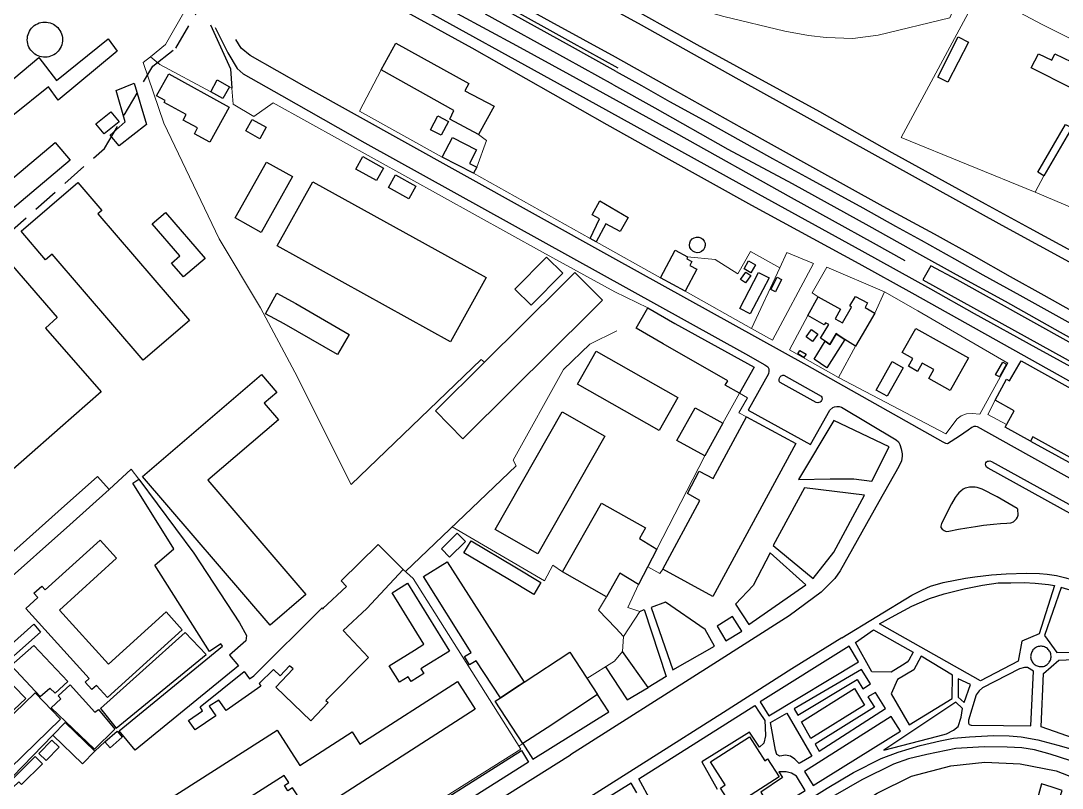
# Model space of a CAD drawing. Header units: metres. Extents: x -1319 to 2200, y -1209 to 1268.
# Drawn here: x -360.1 to 44.5, y -431.6 to -133.4 of the extents above; entities that cross this region are included whole.
import ezdxf

# ---------------------------------------------------------------- set-up
doc = ezdxf.new("R2010")
doc.units = ezdxf.units.M
doc.linetypes.add('DASHED', pattern=[15, 10, -5])
for name, color, linetype, lineweight, true_color in [('CALE_FERATA', 7, 'Continuous', 25, 0xa7b2b0), ('CLADIRI_CONTUR', 7, 'Continuous', 25, 0x4b5962), ('LIMITA_INTERVENTIE', 7, 'DASHED', 25, 0xb65143), ('PARCELE_CONTUR', 7, 'Continuous', 13, 0xb58c63), ('PAVAJ', 7, 'Continuous', 25, 0xd1d6d2), ('STRAZI', 7, 'Continuous', 25, 0xc4cccb)]:
    doc.layers.add(name, color=color, linetype=linetype, lineweight=lineweight, true_color=true_color)

msp = doc.modelspace()

# ---------------------------------------------------------------- linework, layer by layer
at = {"layer": 'CALE_FERATA'}
for points in [[(-634.89, 104.24), (-617.71, 93.17), (-597.64, 79.84), (-573.21, 68.67), (-554.71, 58.71), (-519.59, 39.44), (-482.85, 19.73), (-450.76, 1.71), (-391.86, -30.41), (-335.97, -60.48), (-286.45, -87.59), (-240.52, -113.23), (-184.91, -143.92), (-132.42, -173.74)], [(-531.05, 68.52), (-519.92, 64.73), (-507.46, 59.82), (-488.56, 51.18), (-459.33, 35.14), (-440.58, 24.81), (-418.64, 12.65), (-398.13, 1.36), (-380.73, -8.31), (-362.01, -18.6), (-340.44, -30.43), (-319.52, -42), (-301.32, -51.97), (-276.56, -65.67), (-262.57, -73.47), (-249.34, -80.61), (-236.49, -87.9), (-185.87, -116.18), (-154.33, -133.65), (-129.2, -147.38)], [(-512.77, 42.96), (-488.97, 28.85), (-472.41, 19.4), (-449.77, 6.91), (-425.6, -6.42), (-404.35, -18.18), (-372.71, -35.61), (-344.76, -51), (-330.8, -58.72), (-307.65, -71.47), (-286.96, -82.9), (-255.5, -100.33), (-244.98, -105.9), (-210.04, -125.31), (-147.92, -159.64), (-131.73, -168.46)], [(-182.12, -100.54), (-120.22, -134.38), (-81.1, -156.22), (21.09, -212.84), (63.14, -235.77)], [(-129.42, -124.66), (-97.4, -142.63), (-49.86, -168.71), (-21.72, -184.6), (14.54, -204.53), (31.68, -213.83), (49.48, -223.5)], [(-128.76, -153.15), (-146.97, -143.04), (-172.97, -128.61)], [(-128.03, -151.84), (-146.24, -141.73), (-172.24, -127.3)], [(-190.59, -130.52), (-167.55, -143.04), (-146.97, -154.32), (-131.33, -162.79)], [(-129.86, -158.24), (-148.1, -148.17), (-179.57, -130.81)], [(-129.2, -147.38), (-105.82, -160.54), (-80.04, -174.97), (-52.49, -190.28), (-25.24, -205.37), (-5.24, -216.21), (10.14, -224.78), (24.21, -232.7), (37.36, -239.95), (58.64, -251.93)], [(-128.76, -153.15), (-118.97, -158.56), (-108.02, -164.75), (-93.63, -172.66), (-80.37, -179.99), (-68.06, -186.87), (-53.81, -194.71), (-33.01, -206.07), (-20.22, -213.25), (-10.3, -218.7), (2.6, -225.92), (13.7, -232.15), (28.09, -240.06), (40.87, -247.09), (53.44, -254.09)], [(-129.86, -158.24), (-113.77, -167.24), (-85.42, -183.28), (-60.48, -196.65), (-30.7, -213.06), (-10.96, -224.05), (3.33, -232.04), (22.38, -242.4), (43.73, -254.34), (61.39, -264.16)], [(-131.33, -162.79), (-105.75, -176.95), (-60.77, -202), (-28.9, -219.73), (-16.71, -226.51)], [(-131.73, -168.46), (-98.46, -186.87), (-73.63, -200.57), (-33.41, -222.77), (-6.74, -237.49), (10.33, -247.09), (34.21, -260.28), (58.6, -273.68)], [(-132.42, -173.74), (-109.52, -186.47), (-76.26, -205), (-34.51, -227.64), (-13.92, -239.14), (53.4, -276.8)]]:
    msp.add_lwpolyline(points, dxfattribs=at)
at = {"layer": 'CLADIRI_CONTUR'}
for points in [[(-356.72, -137.41), (-356.34, -136.8), (-355.9, -136.24), (-355.4, -135.72), (-354.85, -135.27), (-354.26, -134.87), (-353.63, -134.53), (-352.96, -134.26), (-352.28, -134.07), (-351.57, -133.94), (-350.86, -133.89), (-350.14, -133.92), (-349.44, -134.02), (-348.74, -134.19), (-348.07, -134.44), (-347.43, -134.75), (-346.82, -135.13), (-346.26, -135.57), (-345.74, -136.07), (-345.28, -136.62), (-344.88, -137.21), (-344.55, -137.84), (-344.28, -138.51), (-344.08, -139.19), (-343.96, -139.9), (-343.91, -140.61), (-343.94, -141.33), (-344.04, -142.03), (-344.21, -142.73), (-344.45, -143.4), (-344.77, -144.04), (-345.15, -144.65), (-345.59, -145.21), (-346.09, -145.73), (-346.63, -146.19), (-347.23, -146.59), (-347.86, -146.92), (-348.52, -147.19), (-349.21, -147.39), (-349.92, -147.51), (-350.63, -147.56), (-351.34, -147.53), (-352.05, -147.43), (-352.75, -147.26), (-353.42, -147.02), (-354.06, -146.7), (-354.67, -146.32), (-355.23, -145.88), (-355.75, -145.38), (-356.2, -144.84), (-356.6, -144.24), (-356.94, -143.61), (-357.21, -142.95), (-357.4, -142.26), (-357.53, -141.55), (-357.58, -140.84), (-357.55, -140.13), (-357.45, -139.42), (-357.28, -138.72), (-357.03, -138.05), (-356.72, -137.41)], [(-346.28, -156.62), (-326.2, -140.43), (-322.69, -145.19), (-345.62, -164.24), (-349.39, -159.11), (-363.22, -170.16), (-374.13, -179.3), (-377.24, -174.42), (-365.74, -166.57), (-369.44, -161.2), (-353.16, -147.69), (-346.28, -156.62)], [(0.09, -157.3), (-3.84, -155.3), (4.12, -139.66), (8.05, -141.66), (0.09, -157.3)], [(-187.55, -160.58), (-176.15, -166.59), (-182.33, -177.58), (-193.48, -171.58), (-191.81, -168.25), (-220.15, -152.52), (-214.35, -142.07), (-186.01, -157.8), (-187.55, -160.58)], [(51.93, -158.71), (48.38, -159.75), (32.41, -151.74), (35.23, -146.19), (40.44, -148.7), (41.6, -146.25), (54.63, -152.5), (51.93, -158.71)], [(-321.92, -182.04), (-325.43, -177.79), (-319.5, -172.63), (-323.02, -160.54), (-316.02, -157.65), (-311.29, -173.73), (-321.92, -182.04)], [(-304.45, -165.16), (-304.02, -164.37), (-307.34, -162.56), (-302.65, -154.02), (-279.17, -166.92), (-286.68, -180.58), (-292.67, -177.29), (-291.43, -175.03), (-297.04, -171.95), (-295.9, -169.86), (-304.45, -165.16)], [(-281.59, -163.58), (-286.31, -160.98), (-283.79, -156.4), (-279.07, -159), (-281.59, -163.58)], [(-325.12, -168.77), (-321.95, -172.68), (-327.74, -177.37), (-330.91, -173.46), (-325.12, -168.77)], [(-264.74, -174.77), (-267.23, -179.26), (-272.73, -176.2), (-270.23, -171.71), (-264.74, -174.77)], [(-193.97, -172.48), (-196.81, -177.87), (-200.92, -175.71), (-198.08, -170.31), (-193.97, -172.48)], [(34.98, -192.21), (45.78, -173.64), (48.19, -175.03), (37.38, -193.61), (34.98, -192.21)], [(-340.9, -187.53), (-364.09, -207.05), (-369.88, -200.17), (-346.7, -180.65), (-340.9, -187.53)], [(-182.98, -190.28), (-184.17, -192.59), (-196.34, -186.34), (-192.42, -178.71), (-183, -183.54), (-185.74, -188.86), (-182.98, -190.28)], [(-254.55, -193.93), (-266.72, -215.61), (-276.81, -209.95), (-264.65, -188.27), (-254.55, -193.93)], [(-221.85, -195.46), (-229.93, -191.03), (-227.27, -186.18), (-219.19, -190.61), (-221.85, -195.46)], [(-206.58, -197.65), (-209.32, -202.57), (-217.25, -198.16), (-214.51, -193.24), (-206.58, -197.65)], [(-328.65, -207.14), (-330.11, -208.39), (-294.56, -249.87), (-312.58, -265.31), (-347.93, -224.07), (-350.5, -226.27), (-359.99, -215.19), (-337.94, -196.29), (-328.65, -207.14)], [(-193.11, -258.12), (-260.44, -220.87), (-246.63, -195.92), (-179.31, -233.17), (-193.11, -258.12)], [(-127.22, -215.22), (-132.86, -212.34), (-136.55, -219.33), (-138.92, -217.93), (-135.23, -210.41), (-138.07, -208.85), (-135.11, -203.33), (-124.09, -209.78), (-127.22, -215.22)], [(-288.52, -225.78), (-296.83, -232.93), (-301.5, -227.51), (-298.27, -224.73), (-309.01, -212.26), (-303.92, -207.88), (-288.52, -225.78)], [(-97.32, -223.52), (-98.22, -223.36), (-99.03, -222.95), (-99.69, -222.32), (-100.13, -221.52), (-100.31, -220.63), (-100.22, -219.72), (-99.87, -218.88), (-99.29, -218.18), (-98.53, -217.68), (-97.65, -217.43), (-96.74, -217.45), (-95.87, -217.74), (-95.13, -218.27), (-94.58, -218.99), (-94.27, -219.85), (-94.22, -220.76), (-94.44, -221.64), (-94.91, -222.42), (-95.59, -223.02), (-96.42, -223.4), (-97.32, -223.52)], [(-389.35, -240.57), (-372.45, -225.76), (-365.82, -225.72), (-345.93, -248.71), (-350.57, -252.77), (-328.85, -277.62), (-344.81, -291.56), (-358.97, -303.92), (-379.7, -322.03), (-424.24, -271.05), (-403.51, -252.94), (-389.35, -240.57)], [(-155.85, -225.22), (-149.53, -231.49), (-161.87, -243.94), (-168.2, -237.67), (-155.85, -225.22)], [(-99.42, -226.94), (-100.23, -228.44), (-97.42, -229.95), (-101.97, -238.4), (-111.62, -233.21), (-105.88, -222.55), (-101.02, -225.16), (-101.4, -225.88), (-99.42, -226.94)], [(-79.11, -229.77), (-77.4, -226.72), (-74.71, -228.22), (-76.42, -231.28), (-79.11, -229.77)], [(-188.31, -295.78), (-199.03, -284.97), (-179.95, -266.04), (-149.78, -236.09), (-144.81, -231.17), (-134.08, -241.98), (-139.05, -246.9), (-169.22, -276.85), (-188.31, -295.78)], [(-76.68, -247.27), (-80.75, -245.15), (-73.45, -231.17), (-69.39, -233.29), (-76.68, -247.27)], [(-78.54, -235.27), (-80.44, -233.97), (-78.41, -231.01), (-76.51, -232.31), (-78.54, -235.27)], [(-66.91, -238.72), (-68.66, -237.85), (-66.29, -233.07), (-64.54, -233.94), (-66.91, -238.72)], [(-265.05, -247.24), (-260.62, -239.27), (-253.31, -243.25), (-232.55, -255.23), (-237.07, -263.06), (-257.84, -251.09), (-257.84, -251.09), (-265.05, -247.24)], [(-40.89, -250.78), (-37.31, -244.61), (-38.08, -244.11), (-35.88, -240.58), (-31.2, -243.03), (-32.12, -244.74), (-28.31, -246.95), (-33.27, -255.46), (-35.85, -259.76), (-39.9, -257.22), (-43.36, -255.09), (-43.17, -254.78), (-43.36, -255.09), (-45.73, -259.13), (-47.55, -257.94), (-49.38, -256.76), (-46.2, -251.43), (-47.5, -250.7), (-47.95, -251.52), (-54.35, -247.97), (-50.28, -240.63), (-41.59, -245.45), (-43.68, -249.23), (-40.89, -250.78)], [(-85.43, -273.25), (-110.55, -258.91), (-121.06, -252.86), (-116.53, -244.98), (-106.02, -251.02), (-75.17, -268.01), (-80.91, -278.05), (-86.39, -274.92), (-85.43, -273.25)], [(-52.47, -257.95), (-54.96, -256.15), (-52.93, -253.35), (-50.44, -255.15), (-52.47, -257.95)], [(-9.86, -266.4), (-11.67, -269.62), (-15.25, -267.61), (-13.56, -264.58), (-17.66, -262.28), (-12.41, -252.9), (8.11, -264.4), (1, -277.08), (-7.32, -272.41), (-5.36, -268.92), (-9.86, -266.4)], [(-43.36, -255.09), (-39.9, -257.22), (-46.94, -268.22), (-51.86, -264.87), (-47.55, -257.94), (-45.73, -259.13), (-43.36, -255.09)], [(-55.84, -264.27), (-58.24, -262.75), (-57.41, -261.46), (-55.02, -262.97), (-55.84, -264.27)], [(-23.46, -279.28), (-27.78, -276.87), (-21.62, -265.83), (-17.3, -268.24), (-23.46, -279.28)], [(23.97, -273.25), (28.61, -265.53), (107.81, -309.62), (103.71, -317.39), (104.73, -317.96), (97.04, -331.84), (79.73, -322.72), (80.4, -321.24), (33.09, -295.02), (32.17, -296.7), (22.33, -291.25), (25.85, -284.9), (18.4, -280.78), (22.9, -272.66), (23.97, -273.25)], [(20.08, -271.73), (18.63, -270.93), (21.36, -266.05), (22.8, -266.85), (20.08, -271.73)], [(-260.6, -277.79), (-265.5, -281.99), (-259.99, -288.41), (-287.4, -311.94), (-249.37, -356.25), (-263.26, -368.17), (-312.81, -310.44), (-266.61, -270.78), (-260.6, -277.79)], [(-110.73, -346.43), (-96.32, -319.83), (-101.09, -317.08), (-96.51, -308.36), (-91.17, -311.25), (-78.18, -287.27), (-59.02, -297.65), (-91.18, -357.02), (-110.73, -346.43)], [(-325.72, -315.56), (-341.02, -329.18), (-368.23, -353.39), (-372.78, -348.28), (-345.56, -324.07), (-330.26, -310.46), (-325.72, -315.56)], [(-314.21, -311.47), (-292.93, -340.22), (-275.2, -367.36), (-272.45, -372.24), (-272.67, -374.32), (-279.04, -379.82), (-275.54, -384.01), (-315.66, -416.85), (-321.9, -409.22), (-281.79, -376.38), (-282.45, -375.46), (-286.77, -378.43), (-308.02, -344.95), (-300.71, -338.61), (-316.62, -313.01), (-314.21, -311.47)], [(-117.43, -330.46), (-119.79, -334.6), (-112.94, -338.71), (-120.08, -352.37), (-127.33, -348.05), (-132.58, -357.15), (-149.63, -347.46), (-134.48, -320.78), (-117.43, -330.46)], [(-335.13, -390.37), (-333.55, -388.94), (-358.17, -361.75), (-353.48, -357.5), (-355.03, -355.79), (-351.96, -353.01), (-350.6, -354.51), (-329.25, -335.18), (-322.88, -342.22), (-345.09, -362.33), (-326.08, -383.33), (-303.69, -363.06), (-297.4, -370.02), (-326.44, -396.31), (-330.69, -391.63), (-332.5, -393.27), (-335.13, -390.37)], [(-187.37, -335.73), (-193.54, -341.79), (-196.71, -338.56), (-190.54, -332.51), (-187.37, -335.73)], [(-160.78, -356.28), (-170.91, -350.27), (-187.92, -340.17), (-185.16, -335.51), (-168.14, -345.61), (-158.01, -351.62), (-160.78, -356.28)], [(-241.54, -397.51), (-240.72, -398.33), (-247.47, -405.34), (-261.04, -392.25), (-254.29, -385.25), (-255.69, -384.02), (-259.39, -387.92), (-261.97, -385.47), (-267.54, -390.93), (-266.83, -391.93), (-280.37, -401.35), (-283.17, -397.33), (-286.94, -399.68), (-284.36, -403.42), (-292.36, -408.95), (-294.94, -405.22), (-289.49, -401.44), (-290.36, -400), (-273.28, -386.28), (-271.24, -389.03), (-269.63, -387.91), (-243.05, -361.45), (-242.57, -361.97), (-242.81, -361.71), (-233.61, -353.19), (-235.65, -350.94), (-221.2, -336.91), (-211.55, -346.56), (-225.66, -361.77), (-234.85, -370.29), (-234.75, -370.4), (-225.03, -380.82), (-241.54, -397.51)], [(-166.46, -391.63), (-173.71, -396.41), (-183.19, -382.05), (-185.75, -383.69), (-187.77, -380.44), (-185.1, -378.87), (-203.59, -349.28), (-194.46, -343.58), (-164.52, -390.39), (-166.46, -391.63)], [(-203.23, -384.25), (-204.72, -385.17), (-203.54, -387.06), (-208.43, -390.09), (-209.57, -388.26), (-213.01, -390.39), (-216.99, -383.96), (-207.17, -377.87), (-203.51, -375.6), (-215.86, -355.66), (-209.9, -351.96), (-193.6, -378.28), (-203.23, -384.25)], [(-175.84, -397.79), (-173.71, -396.41), (-166.46, -391.63), (-164.52, -390.39), (-146.83, -378.73), (-136.03, -395.19), (-155.66, -408.08), (-165.04, -414.24), (-175.84, -397.79)], [(-249.65, -439.32), (-251.31, -440.38), (-252.88, -437.94), (-251.06, -436.77), (-254.51, -431.41), (-256.3, -432.56), (-257.64, -430.47), (-255.95, -429.39), (-257.72, -426.62), (-301.88, -454.77), (-310.63, -441.06), (-260.45, -409.05), (-251.71, -422.76), (-244.82, -418.35), (-231.34, -409.7), (-228.33, -414.4), (-190.43, -390.09), (-183.52, -400.86), (-234.9, -433.82), (-247.85, -442.13), (-249.65, -439.32)], [(-344.69, -404.79), (-369.18, -428.45), (-379.07, -418.22), (-354.58, -394.56), (-344.69, -404.79)], [(-331.39, -417.23), (-336.19, -422.14), (-347.68, -410.92), (-342.88, -406.01), (-331.39, -417.23)], [(-320.66, -411.7), (-325.44, -415.84), (-327.43, -413.54), (-322.65, -409.4), (-320.66, -411.7)], [(-71.04, -420.9), (-69.95, -420.2), (-65.52, -427.13), (-83.66, -438.75), (-88.3, -431.5), (-86.43, -430.3), (-92.18, -421.32), (-76.99, -411.6), (-71.04, -420.9)], [(-348.06, -412.86), (-345.19, -415.64), (-350.2, -420.8), (-353.07, -418.02), (-348.06, -412.86)], [(-351.73, -422.04), (-359.8, -430.13), (-360.9, -429.04), (-363.16, -431.3), (-364.88, -429.58), (-354.56, -419.22), (-351.73, -422.04)], [(36.49, -429.83), (34.53, -437.04), (38.58, -438.19), (38.58, -438.19), (42.12, -439.22), (44.54, -432.41), (40.6, -431.11), (36.49, -429.83)]]:
    msp.add_lwpolyline(points, close=True, dxfattribs=at)
msp.add_lwpolyline([(46.51, -446.37), (37.03, -442.7), (25.54, -440.34), (14.74, -440.17), (2.66, -441.68), (-7.17, -444.79), (-7.17, -444.79), (-18.76, -449.84), (-32.85, -459.46), (-35.74, -454.9), (-33.84, -453.48), (-37.77, -447.19), (-39.67, -448.56), (-42.61, -443.04), (-27.38, -433.47), (-14.04, -426.87), (1.26, -422.81), (14.4, -421.43), (28.15, -422.06), (42.15, -424.84), (55.14, -429.93)], dxfattribs=at)
at = {"layer": 'LIMITA_INTERVENTIE'}
msp.add_lwpolyline([(-777.95, -92.81), (-708.79, -205.91), (-637.4, -319.06), (-621.32, -348.3), (-602.52, -376.86), (-577.73, -400.07), (-531.44, -357), (-471.65, -306.41), (-388.05, -236.36), (-327.6, -183.05), (-308.76, -150.97), (-299.9, -144.02), (-291.98, -130.58), (-507.35, -13.82), (-531.17, -0.14), (-554.31, 15.8), (-573.48, 33), (-777.95, -92.81)], close=True, dxfattribs=at)
at = {"layer": 'PARCELE_CONTUR'}
for points in [[(-543.74, -4.54), (-541.49, -2.74), (-537.38, -0.91), (-528.67, -0.76), (-474.64, -30.54), (-413.54, -64.24), (-337.58, -105.85), (-296.19, -129.22), (-303.88, -142.62), (-309.66, -147.38), (-306.15, -150.39), (-286.31, -160.98)], [(-125.84, -115.81), (-111.19, -123.62), (-99.25, -128.23), (-86.94, -131.75), (-63.28, -137.39), (-54.05, -139.07), (-47.16, -139.95), (-36.91, -140.25), (-27.02, -139), (0.82, -132.19), (4.19, -124.28)], [(34.03, -200.02), (-18.11, -178.74), (12.47, -121.91), (36.73, -134.81), (63.39, -148.16)], [(-309.66, -147.38), (-312.56, -149.56), (-304.58, -173.15), (-283.04, -218.13), (-267, -244.94), (-253.59, -269.92), (-231.69, -313.58), (-181.21, -264.94), (-179.95, -266.04)], [(-220.15, -152.52), (-228.57, -168.46), (-196.34, -186.34)], [(-279.07, -159), (-278.13, -159.62), (-277.65, -165.84), (-269.56, -170.61), (-262.05, -165.22), (-157.36, -223.31), (-129.31, -238.7)], [(-182.98, -190.28), (-179.11, -179.85), (-182.33, -177.58)], [(-184.17, -192.59), (-138.92, -217.93)], [(37.38, -193.61), (34.03, -200.02), (80.73, -219.82)], [(-136.55, -219.33), (-111.62, -233.21)], [(-101.02, -225.16), (-90.28, -226.15), (-81.57, -231.72), (-76.58, -223.07), (-65.27, -229.37), (-76.18, -252.96), (-101.97, -238.4)], [(-76.18, -252.96), (-68.01, -257.43), (-52.19, -227.76), (-62.52, -223.44), (-65.27, -229.37)], [(-50.28, -240.63), (-52.63, -239.04), (-46.95, -229.08)], [(-28.31, -246.95), (-24.61, -238.71), (-46.95, -229.08)], [(-129.31, -238.7), (-116.53, -244.98)], [(-42.45, -272.01), (-0.76, -293.91), (3.67, -288.05), (5.21, -286.95), (7.26, -286.07), (9.46, -286.04), (12.53, -286.26), (23.37, -266.48), (-11.61, -246.07), (-24.61, -238.71)], [(-54.35, -247.97), (-61.46, -261.27), (-42.45, -272.01), (-35.85, -259.76)], [(-210.67, -347.36), (-167.64, -306.35), (-168.87, -304.13), (-149.29, -268.86), (-139.04, -259.08), (-128.56, -253.84)], [(-80.91, -278.05), (-87.33, -289.71)], [(-80.91, -278.05), (-77.72, -279.85), (-81.13, -285.78), (-78.18, -287.27)], [(18.4, -280.78), (15.61, -286.33), (22.86, -290.3)], [(-94.39, -302.49), (-112.94, -338.71)], [(-314.21, -311.47), (-317.22, -307.57), (-325.72, -315.56)], [(-192.49, -330.03), (-156.58, -350.94), (-153.43, -344.86), (-149.63, -347.46)], [(-345.77, -479.47), (-325.04, -460.2), (-317.75, -474.67), (-303.17, -465.81), (-299.43, -466.21), (-254.67, -438.23), (-239.14, -461.67), (-220.31, -450.68), (-165.88, -416.4), (-207.71, -350.03), (-211.55, -346.56)], [(-110.73, -346.43), (-111.78, -348.16), (-116.51, -345.54)], [(-120.08, -352.37), (-124.33, -361.42), (-119.57, -362.96), (-125.98, -372.63)], [(-132.58, -357.15), (-135.7, -362.44), (-128.89, -369.33), (-125.98, -372.63), (-126.34, -378.49), (-129.42, -382.15), (-140.13, -388.93)], [(-367.13, -431.03), (-347.68, -410.92)], [(-331.39, -417.23), (-327.43, -413.54)], [(-165.04, -414.24), (-166.64, -415.2)]]:
    msp.add_lwpolyline(points, dxfattribs=at)
at = {"layer": 'PAVAJ'}
for points in [[(-286.4, -134.95), (-278.66, -152.01), (-278.13, -159.62)], [(-9.64, -234.01), (91.05, -289.73), (191.53, -345.22), (194.31, -340.02), (153.98, -317.12), (112.7, -294.38), (77.03, -274.82), (3.7, -234.01), (-6.49, -228.56), (-9.64, -234.01)], [(-136.6, -261.82), (-104.81, -279.81), (-112.06, -292.62), (-143.85, -274.64), (-136.6, -261.82)], [(-159.17, -340.47), (-175.76, -331.06), (-149.82, -285.34), (-133.24, -294.75), (-159.17, -340.47)], [(-87.33, -289.71), (-94.39, -302.49), (-105.22, -296.5), (-98.17, -283.72), (-87.33, -289.71)], [(-57.98, -311.6), (-45.67, -311.35), (-36.51, -311.35), (-29.52, -312.22), (-22.78, -298.93), (-44.21, -288.67), (-57.98, -311.6)], [(32.17, -296.7), (79.73, -322.72)], [(-67.79, -337.32), (-52.26, -350.14), (-44.21, -339.88), (-32.34, -317.76), (-55.63, -314.9), (-67.79, -337.32)], [(-77.32, -367.9), (-55.12, -352.59), (-68.93, -340.14), (-75.56, -352.81), (-82.48, -360.02), (-77.32, -367.9)], [(41.47, -352.77), (35.57, -371.6), (28.83, -374.42), (27.4, -382.15), (12.75, -389.84), (-26.44, -367.72), (-21.83, -365.08), (-13.91, -360.83), (-7.03, -357.9), (-1.39, -356), (6.38, -354.09), (13.48, -352.63), (19.56, -351.82), (24.47, -351.75), (29.75, -351.67), (34, -351.89), (39.12, -352.41), (41.47, -352.77)], [(44.03, -353.58), (37.66, -372.26), (42.44, -378.89), (58.52, -378.45), (65.37, -378.82), (71.63, -379.8), (77.93, -381.2), (82.57, -382.88), (84.76, -384.13), (90.55, -373.36), (58.83, -358.71), (48.87, -354.97), (44.03, -353.58)], [(-106.8, -385.52), (-90.61, -376.43), (-94.28, -369.84), (-109.66, -359.22), (-115.15, -361.34), (-106.8, -385.52)], [(-119.57, -362.96), (-117.94, -362.08), (-109.37, -388.16), (-116.33, -392.4)], [(-89.59, -368.56), (-86.18, -374.27), (-80.03, -370.61), (-83.58, -364.86), (-89.59, -368.56)], [(-329.16, -400.55), (-323.05, -408.25), (-288.14, -379.6), (-296.2, -371.03), (-329.16, -400.55)], [(-35.84, -374.9), (-28.88, -370.02), (-13.4, -378.71), (-15.05, -381.82), (-15.78, -382.66), (-17.5, -383.76), (-21.97, -386.47), (-29.44, -386.36), (-35.84, -374.9)], [(-363.85, -383.94), (-352.57, -395.96), (-348.87, -392.66), (-346.75, -394.68), (-341.84, -390.17), (-355.02, -376.1), (-363.85, -383.94)], [(-132.9, -384.35), (-124.53, -397.24), (-116.33, -392.4), (-126.34, -378.49)], [(-69.52, -403.39), (-34.68, -382.48), (-38.22, -376.42), (-72.87, -398.03), (-69.52, -403.39)], [(-14.92, -406.98), (1.73, -396.76), (1.84, -387.61), (-10.34, -380.28), (-13.2, -385.52), (-19.5, -389.33), (-21.95, -394.9), (-14.92, -406.98)], [(39.49, -382.58), (39.7, -382.22), (39.88, -381.84), (40.01, -381.45), (40.1, -381.05), (40.15, -380.63), (40.15, -380.22), (40.11, -379.81), (40.03, -379.4), (39.91, -379), (39.75, -378.62), (39.54, -378.26), (39.3, -377.92), (39.03, -377.61), (38.72, -377.33), (38.39, -377.08), (38.03, -376.87), (37.66, -376.7), (37.27, -376.56), (36.86, -376.47), (36.45, -376.43), (36.03, -376.42), (35.62, -376.46), (35.21, -376.54), (34.82, -376.66), (34.44, -376.83), (34.08, -377.03), (33.74, -377.27), (33.43, -377.54), (33.14, -377.85), (32.9, -378.18), (32.69, -378.54), (32.51, -378.91), (32.38, -379.31), (32.29, -379.71), (32.24, -380.12), (32.23, -380.54), (32.27, -380.95), (32.35, -381.36), (32.48, -381.75), (32.64, -382.14), (32.85, -382.5), (33.08, -382.84), (33.36, -383.15), (33.66, -383.43), (34, -383.68), (34.35, -383.89), (34.73, -384.06), (35.12, -384.19), (35.53, -384.28), (35.94, -384.33), (36.35, -384.34), (36.77, -384.3), (37.17, -384.22), (37.57, -384.09), (37.95, -383.93), (38.31, -383.73), (38.65, -383.49), (38.96, -383.21), (39.24, -382.91), (39.49, -382.58)], [(83.74, -385.88), (66.65, -418.34), (36.36, -407.72), (37.16, -387.02), (43.14, -381.78), (60.39, -380.98), (66.28, -381.38), (72.97, -382.44), (78.1, -383.47), (83.74, -385.88)], [(-389.44, -406.91), (-367.62, -387.06), (-358.21, -396.73), (-379.49, -416.76), (-389.44, -406.91)], [(-58.16, -403.21), (-35.16, -389.36), (-33.03, -392.92), (-29.99, -391.05), (-33.51, -385.41), (-59.7, -400.79), (-58.16, -403.21)], [(9.13, -407.06), (21.63, -407.17), (32.29, -407.31), (33.37, -386.03), (30.96, -384.64), (29.78, -384.64), (27.95, -385.15), (13.52, -392.55), (12.28, -393.72), (11.03, -395.26), (8.1, -405.15), (8.06, -406.36), (8.39, -406.84), (9.13, -407.06)], [(-348.34, -400.32), (-344.51, -396.87), (-345.54, -395.74), (-340.89, -391.42), (-331.36, -402), (-329.97, -400.94), (-323.6, -408.63), (-331.47, -416.43), (-348.34, -400.32)], [(4.09, -389.07), (4.05, -396.21), (6.36, -398.23), (8.8, -391.27), (4.09, -389.07)], [(-165.04, -414.24), (-161.12, -420.32), (-131.6, -401.89), (-136.03, -395.19)], [(-56.84, -405.77), (-36.22, -392.81), (-32.37, -399.25), (-53.18, -412.26), (-56.84, -405.77)], [(-49.96, -417.13), (-24.21, -400.65), (-28.09, -394.35), (-30.98, -396.07), (-28.49, -400.02), (-51.49, -414.49), (-49.96, -417.13)], [(-115.26, -436.72), (-120.03, -427.86), (-74.9, -399.47), (-73.21, -402), (-71.09, -405.3), (-70.87, -407.93), (-70.8, -411.16), (-71.49, -414.02), (-73.11, -415.59), (-76.95, -409.8), (-95.52, -421.27), (-89.51, -431.89)], [(-24.77, -416.8), (-3.86, -411.41), (-0.49, -410.43), (2.24, -409.03), (4.07, -407.64), (5.21, -404.02), (5.76, -400.57), (3.19, -398.12), (-24.77, -416.8)], [(-68.82, -406.03), (-62.43, -402.42), (-52.74, -419.16), (-57.74, -422.02), (-59.39, -420.22), (-61.11, -419.12), (-63.01, -418.72), (-65.23, -419.12), (-66.35, -418.5), (-66.9, -416.85), (-68.82, -406.03)], [(-52.2, -430.56), (-18.38, -409.4), (-22.01, -403.71), (-55.6, -425.13), (-52.2, -430.56)], [(-221.63, -452.46), (-165.59, -416.96), (-162.81, -421.4), (-219, -456.96), (-221.63, -452.46)], [(-72.63, -433.06), (-68.25, -440.31), (-55.34, -432.48), (-58.77, -426.85), (-60.65, -425.75), (-62.72, -425.23), (-65.54, -425.25), (-64.22, -427.37), (-72.63, -433.06)], [(-120.83, -433.35), (-123.03, -429.62), (-172.92, -460.75)]]:
    msp.add_lwpolyline(points, dxfattribs=at)
at = {"layer": 'STRAZI'}
for points in [[(-284.58, -136.01), (-279.73, -145.86), (-276.1, -151.94), (-273.76, -153.99), (-258.88, -162.41), (-226.5, -180.88), (-169.25, -212.49)], [(31.58, -302.3), (11.58, -291.2), (10.92, -291.02), (10.11, -291.09), (9.38, -291.42), (7.95, -292.45), (4.58, -294.79), (-0.07, -297.72), (-0.69, -297.68), (-1.72, -297.17), (-54.53, -267.39), (-130.1, -225.45), (-190.24, -192.05), (-250.02, -158.86), (-271.04, -146.85), (-274.49, -144.06), (-276.61, -140.68)], [(-169.25, -212.49), (-78.49, -262.81), (-70.98, -267.03), (-69.85, -267.87), (-69.48, -268.64), (-69.44, -269.48), (-69.66, -270.54), (-77.54, -284.68), (-53.33, -298.01), (-45.82, -284.72), (-44.68, -283.65), (-43.91, -283.33), (-43.07, -283.22), (-42.15, -283.25), (-41.24, -283.58), (-19.99, -296.15), (-19.08, -296.99), (-18.6, -298.05), (-18.02, -299.73), (-17.69, -301.64), (-17.69, -302.59), (-17.94, -304.39), (-19, -306.58), (-26.77, -320.32), (-41.75, -347.1), (-43.88, -350.1), (-45.78, -352.08), (-49.15, -355.37), (-61.53, -364.53), (-92.23, -384.16), (-146.54, -418.54)], [(-63.62, -271.11), (-49.15, -279.22), (-48.84, -279.7), (-48.82, -280.36), (-48.97, -280.91), (-49.24, -281.37), (-49.57, -281.64), (-50.03, -281.75), (-50.49, -281.79), (-51.07, -281.75), (-65.08, -273.95), (-65.38, -273.64), (-65.47, -273.33), (-65.5, -272.76), (-65.38, -272.26), (-65.03, -271.68), (-64.7, -271.4), (-64.37, -271.24), (-64, -271.13), (-63.62, -271.11)], [(97.04, -331.84), (95.58, -334.39), (94.66, -335.27), (93.6, -335.57), (91.62, -335.46), (89.61, -334.54), (61.37, -318.94), (31.58, -302.3)], [(17.02, -304.62), (79.65, -339.17), (79.88, -339.56), (80, -339.88), (80.01, -340.26), (79.91, -340.72), (79.69, -341.09), (79.36, -341.42), (79.06, -341.61), (78.55, -341.66), (78.06, -341.63), (15.67, -307.23), (15.09, -306.79), (14.79, -306.19), (14.74, -305.66), (14.83, -305.18), (15.11, -304.76), (15.47, -304.56), (15.87, -304.47), (16.42, -304.43), (17.02, -304.62)], [(0.42, -331.75), (4.23, -330.96), (7.44, -330.35), (10.82, -329.87), (13.93, -329.42), (17.79, -328.99), (20.47, -328.75), (22.95, -328.57), (24.48, -328.41), (25.52, -328.07), (26.15, -327.55), (26.72, -326.92), (27.12, -326.2), (27.33, -325.5), (27.37, -324.82), (27.3, -323.74), (27.24, -323.15), (27.04, -322.95), (19.2, -318.42), (13.38, -315.4), (11.51, -314.74), (10.63, -314.61), (9.43, -314.58), (8.44, -314.63), (7.38, -314.81), (6.75, -315.01), (6.07, -315.42), (5.09, -316.16), (4.37, -316.83), (3.67, -317.57), (2.95, -318.62), (1.46, -321.08), (-2.44, -328.7), (-2.71, -329.72), (-2.62, -330.3), (-2.19, -330.93), (-1.43, -331.45), (-0.57, -331.81), (0.42, -331.75)], [(-41.07, -373.16), (-13.93, -356.56), (-9.83, -354.48), (-6.68, -353.12), (-1.7, -351.58), (6.87, -349.93), (10.57, -349.42), (17.06, -348.62), (22.66, -348.25), (30.68, -348.07), (35.66, -348.1), (38.7, -348.36), (42.31, -348.91), (45.86, -349.79), (50.99, -351.4), (63.19, -356.2), (104.62, -378.72)], [(-530.97, -370.59), (-453.6, -455.99), (-355, -367.79), (-352.43, -370.94), (-460.85, -467.13), (-475.72, -468.52), (-489.13, -481.7), (-489.72, -482.47), (-489.9, -483.06), (-489.94, -483.83), (-489.68, -484.52), (-489.39, -485.26), (-488.8, -486.14), (-487.52, -487.46), (-458.72, -516.96)], [(-41.07, -373.16), (-60.5, -385.23), (-87.06, -402.18), (-115.78, -420.28), (-175.44, -458.15)], [(-64.72, -442.7), (-46.77, -431.49), (-36.59, -425.41), (-25.82, -419.99), (-19.3, -417.57), (-10.73, -414.93), (-2.89, -413.1), (2.24, -412.15), (8.47, -411.56), (17.77, -411.12), (23.92, -411.27), (28.54, -411.56), (34.99, -412.81), (42.82, -414.86), (51.98, -417.42)], [(160.66, -477.23), (102.65, -447.46), (77.01, -433.83), (62.94, -426.58), (51.47, -422.05), (39.78, -418.31), (33.78, -416.7), (28.87, -415.93), (23.15, -415.6), (14.14, -415.53), (3.16, -416.18), (-8.05, -418.46), (-15.16, -420.14), (-21.02, -422.19), (-33.39, -428.26), (-49.77, -437.83)], [(-254.7, -439.71), (-235.36, -469.56), (-234.59, -470.15), (-233.64, -470.7), (-232.36, -470.92), (-230.71, -470.81), (-228.62, -470.18), (-209.61, -458.17), (-146.54, -418.54)]]:
    msp.add_lwpolyline(points, dxfattribs=at)

doc.saveas('drawing.dxf')
